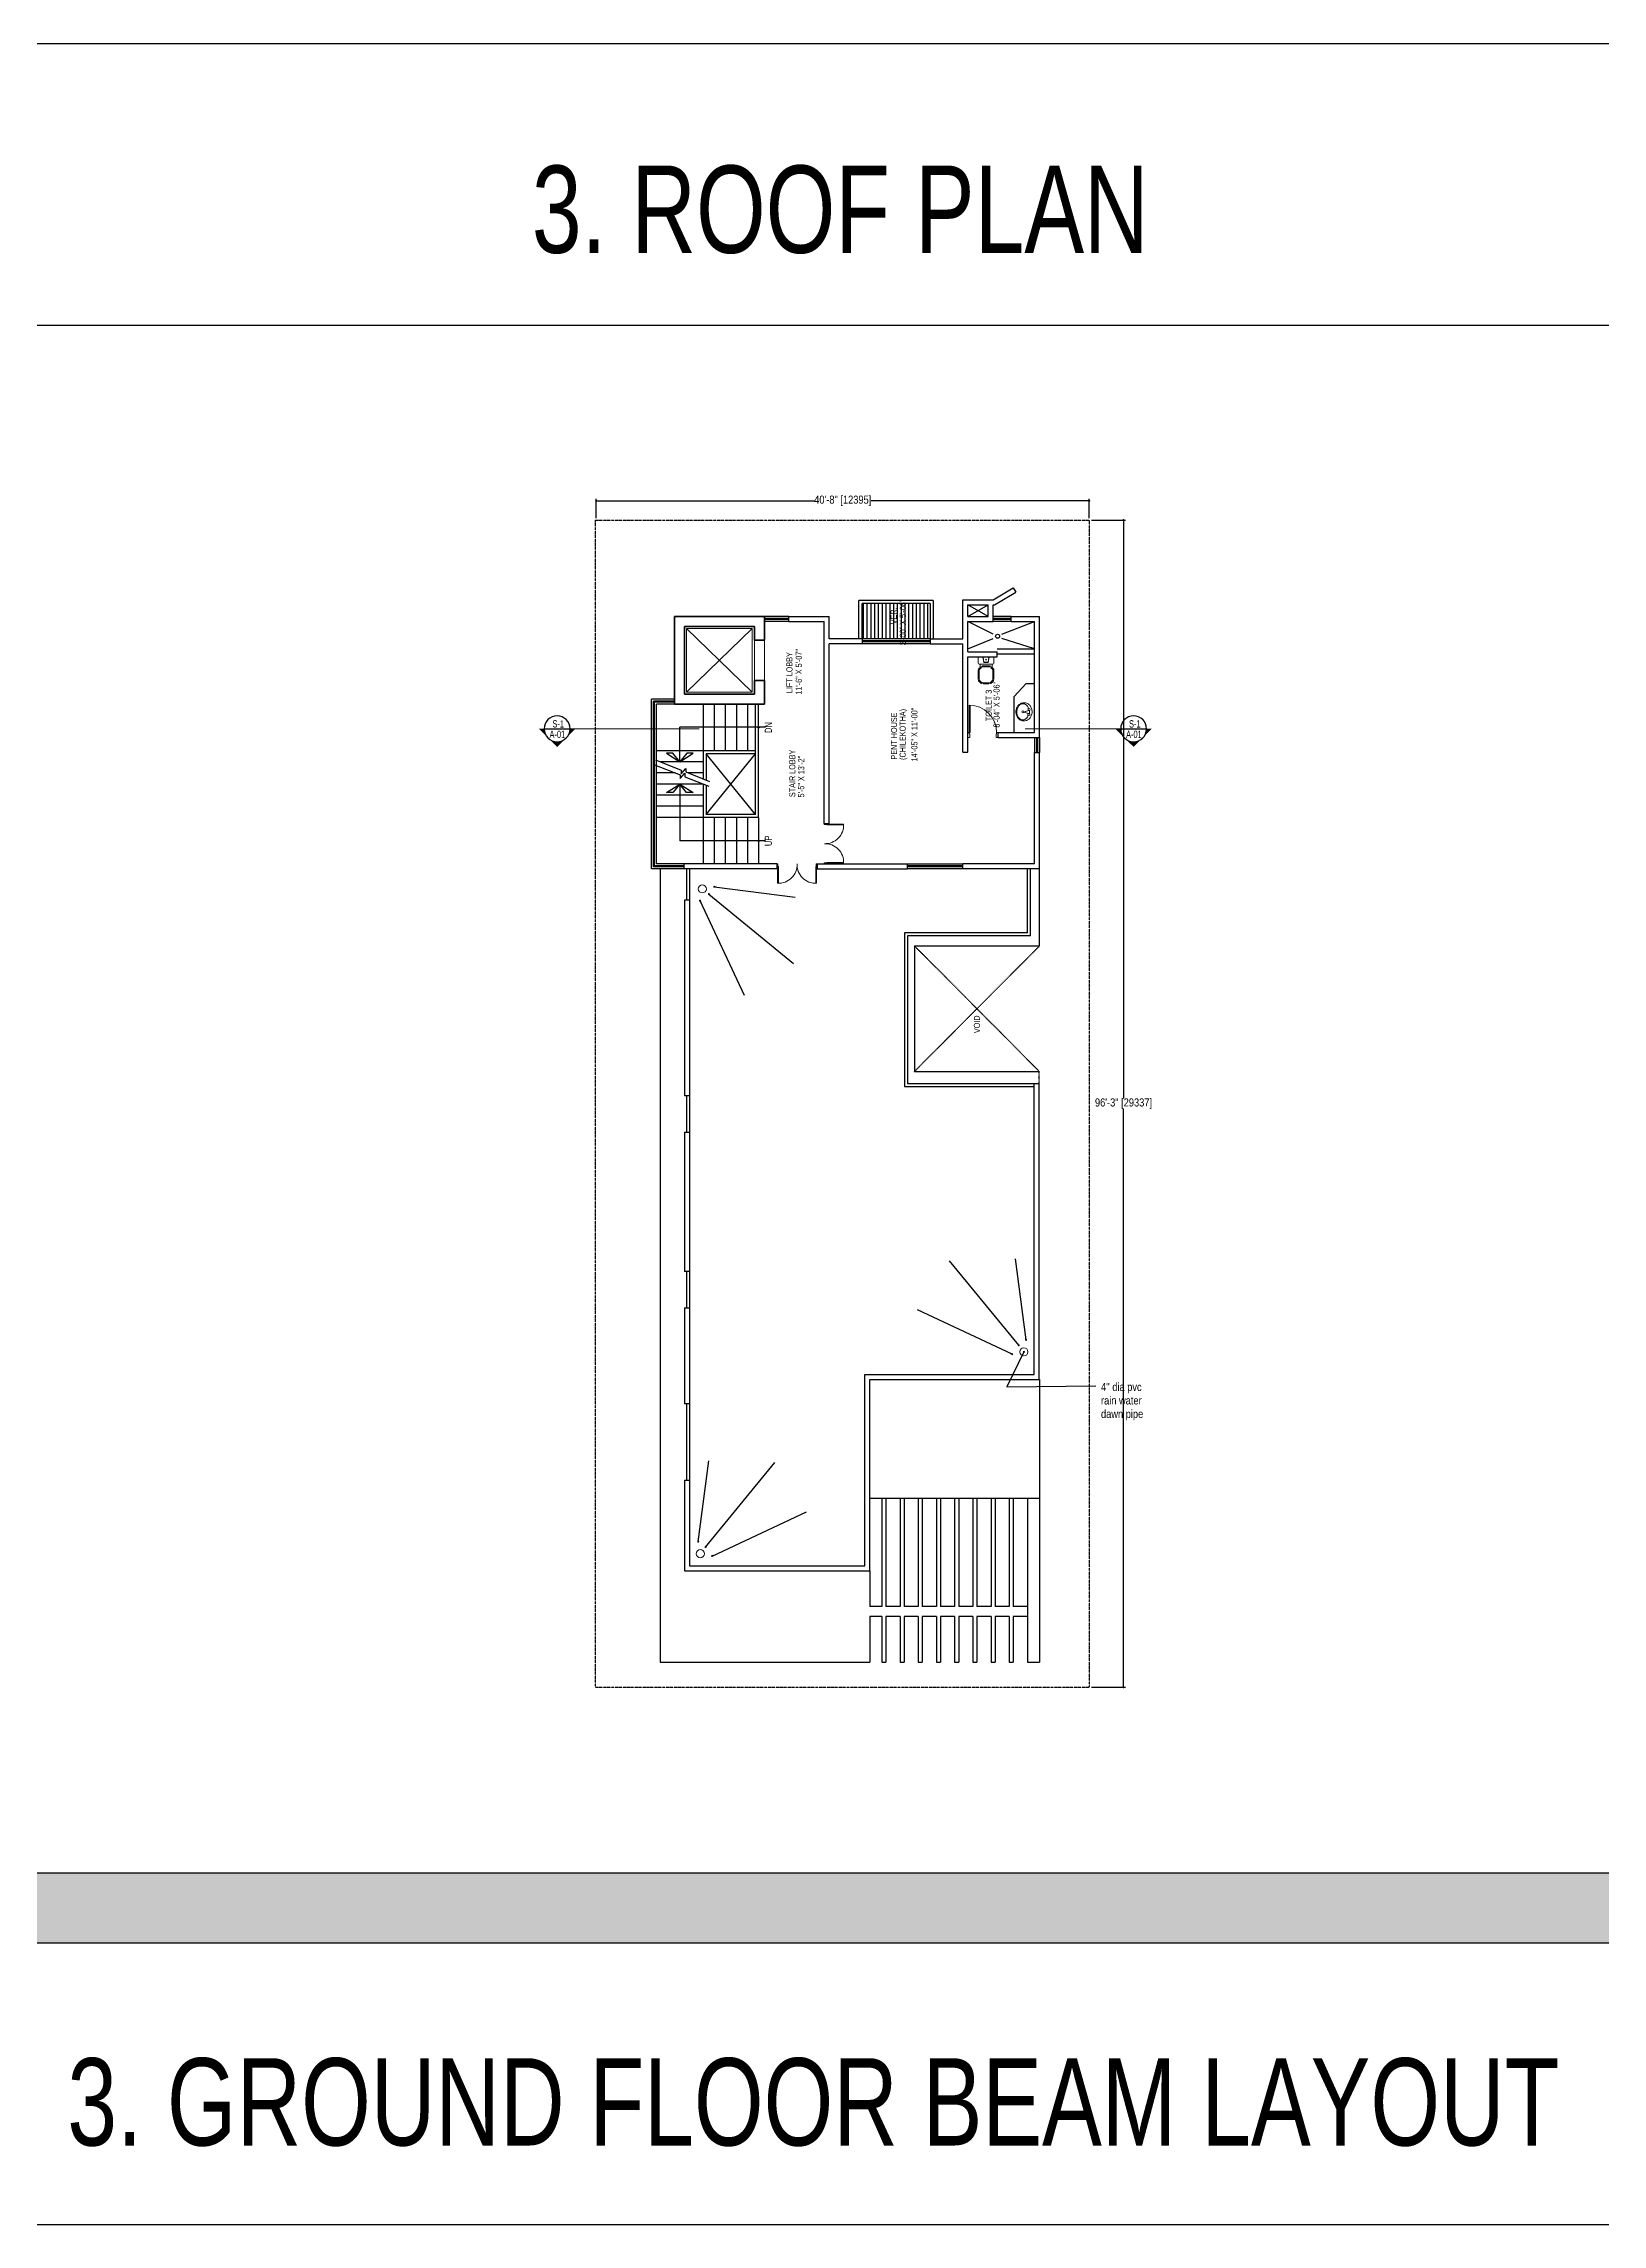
# Model space of a CAD drawing. Header units: inches. Extents: x 283072 to 301462, y 26630 to 62925.
# Drawn here: x 293790 to 295333, y 31904 to 34062 of the extents above; entities that cross this region are included whole.
import ezdxf
from ezdxf.enums import TextEntityAlignment as Align

# ---------------------------------------------------------------- set-up
doc = ezdxf.new("R2010")
doc.units = ezdxf.units.IN
doc.header["$MEASUREMENT"] = 0
doc.header["$PDMODE"] = 2
doc.linetypes.add('ACAD_ISO03W100', pattern=[30, 12, -18])
doc.linetypes.add('DASHDOT', pattern=[25.4, 12.7, -6.35, 0, -6.35])
doc.layers.get('0').update_dxf_attribs({"lineweight": 5})
doc.layers.add('A1-Sect_Symb', color=31, linetype='Continuous')
for name, color, linetype, lineweight in [('BUILDING_OUTER_P3', 1, 'Continuous', 35), ('Column R.C.C', 210, 'Continuous', 53), ('DIM', 4, 'Continuous', 13), ('Dimension.', 7, 'Continuous', 5), ('door', 35, 'Continuous', 13), ('Duct', 8, 'Continuous', 9), ('Fixture', 42, 'Continuous', 13), ('Floor line', 52, 'Continuous', 5), ('fur', 46, 'Continuous', 13), ('furniture', 126, 'Continuous', 13), ('Hatch', 8, 'Continuous', 9), ('Hatch Brick', 8, 'Continuous', 9), ('MISC', 65, 'Continuous', 9), ('Railing', 30, 'Continuous', 25), ('slab', 86, 'Continuous', 9), ('stair', 190, 'Continuous', 13), ('Symbol', 110, 'Continuous', 9), ('Text', 7, 'Continuous', 18), ('Text Note', 2, 'Continuous', 15), ('Text Room name', 4, 'Continuous', 13), ('Text Room Size feet', 34, 'Continuous', 9), ('wall', 7, 'Continuous', 35)]:
    doc.layers.add(name, color=color, linetype=linetype, lineweight=lineweight)
doc.layers.add('WIN', color=7, linetype='Continuous', lineweight=18, true_color=0x144fff)
doc.styles.add('ATT', font='TXT')
doc.styles.add('S_Swis721 LtCn BT', font='swisscl.ttf')
doc.styles.add('SIM-N', font='SIMPLEX.shx', dxfattribs={"width": 0.75})
doc.styles.add('SIM-VN', font='simplex.shx', dxfattribs={"width": 0.5})
doc.styles.get("Standard").update_dxf_attribs({"font": 'ARIALN.TTF'})
doc.styles.add('STYLUS', font='swisscl.ttf', dxfattribs={"width": 0.9})
doc.dimstyles.get("Standard").update_dxf_attribs({"dimtxt": 11, "dimasz": 2, "dimexe": 2, "dimexo": 2, "dimgap": 0.09, "dimtad": 0, "dimtih": 1, "dimtoh": 1, "dimdec": 4, "dimzin": 0, "dimdsep": 46, "dimlunit": 4, "dimtxsty": 'Standard', "dimblk": 'DOT', "dimcen": 0.09, "dimadec": 0, "dimazin": 0, "dimtfac": 1, "dimtdec": 4, "dimtofl": 0, "dimtmove": 0, "dimatfit": 3, "dimldrblk": 'DOT', "dimfxl": 1, "dimtolj": 1, "dimtzin": 0, "dimarcsym": 0})

# ---------------------------------------------------------------- blocks, each defined once
blk = doc.blocks.new('A$C68BB3B16')
at = {"layer": 'door', "ltscale": 0.0025}
for p, q in [((0, 0), (0, 2.5)), ((0, 2.5), (0.7, 2.5)), ((1, 0), (0, 0)), ((0.7, 2.5), (0.7, 19)), ((1.5, 2.5), (0.7, 2.5)), ((0.7, 2.5), (0.7, 1.8)), ((0.7, 1.8), (1, 1.8)), ((1, 1.8), (1, 0)), ((1.5, 19), (1.5, 2.5)), ((38.5, 19), (38.5, 2.5)), ((38.5, 2.5), (39.2, 2.5)), ((39.2, 1.8), (39, 1.8)), ((39, 1.8), (39, 0)), ((39, 0), (40, 0)), ((39.2, 2.5), (39.2, 19)), ((39.2, 2.5), (39.2, 1.8)), ((40, 2.5), (39.2, 2.5)), ((40, 0), (40, 2.5))]:
    blk.add_line(p, q, dxfattribs=at)
for centre, start, end in [((1.8, 0.9), 357.2989, 93.45), ((38.2, 0.9), 86.55, 182.7011)]:
    blk.add_arc(centre, 18.2, start, end, dxfattribs=at)
blk = doc.blocks.new('DOOR-SS-30')
at = {"layer": 'door'}
for p, q in [((1.5, 5), (1.5, 32)), ((2.5, 5), (2.5, 32)), ((0, 0), (0, 5)), ((0, 5), (1.5, 5)), ((2, 0), (0, 0)), ((2.5, 5), (1.5, 5)), ((1.5, 5), (1.5, 3.5)), ((1.5, 3.5), (2, 3.5)), ((2, 3.5), (2, 0)), ((28, 3.5), (28.5, 3.5)), ((28, 0), (28, 3.5)), ((30, 0), (28, 0)), ((28.5, 5), (30, 5)), ((28.5, 3.5), (28.5, 5)), ((30, 5), (30, 0))]:
    blk.add_line(p, q, dxfattribs=at)
at = {"layer": 'door', "ltscale": 50}
blk.add_arc((1.5, 5), 27, 0, 90, dxfattribs=at)
blk = doc.blocks.new('Rak commode')
at = {"layer": 'furniture', "linetype": 'Continuous', "ltscale": 200}
for p, q in [((297652.3, 74249.9), (297652.3, 74254.9)), ((297652.3, 74234.4), (297652.3, 74242.9)), ((297652.3, 74234.4), (297652.3, 74242.9)), ((297653, 74244.4), (297654.1, 74245.4)), ((297653, 74244.4), (297654.1, 74245.4)), ((297653.3, 74255.9), (297666.8, 74255.9)), ((297666.8, 74248.9), (297653.3, 74248.9)), ((297653.3, 74234.4), (297653.3, 74242.9)), ((297653.6, 74243.7), (297655.1, 74244.9)), ((297654.1, 74245.4), (297654.1, 74248.9)), ((297654.1, 74245.4), (297654.1, 74247.1)), ((297655.1, 74244.9), (297655.1, 74246.1)), ((297655.1, 74246.1), (297665, 74246.1)), ((297656.1, 74246.1), (297656.1, 74247.1)), ((297664, 74247.1), (297656.1, 74247.1)), ((297656.1, 74247.1), (297664, 74247.1)), ((297657.8, 74250.5), (297657, 74255.9)), ((297657.8, 74250.5), (297657, 74255.9)), ((297657, 74255.9), (297663, 74255.9)), ((297657.1, 74246.1), (297657.1, 74247.1)), ((297658, 74250.8), (297657.3, 74255.7)), ((297657.3, 74255.7), (297662.7, 74255.7)), ((297657.8, 74250.5), (297662.3, 74250.5)), ((297662.3, 74250.5), (297657.8, 74250.5)), ((297662.1, 74250.8), (297658, 74250.8)), ((297662.7, 74255.7), (297662.1, 74250.8)), ((297662.3, 74250.5), (297663, 74255.9)), ((297663, 74255.9), (297662.3, 74250.5)), ((297663, 74247.1), (297663, 74246.1)), ((297664, 74247.1), (297664, 74246.1)), ((297665, 74246.1), (297665, 74244.9)), ((297665, 74244.9), (297666.4, 74243.7)), ((297666, 74245.4), (297666, 74248.9)), ((297666, 74247.1), (297666, 74245.4)), ((297667.1, 74244.4), (297666, 74245.4)), ((297666, 74245.4), (297667.1, 74244.4)), ((297666.8, 74242.9), (297666.8, 74234.4)), ((297667.8, 74254.9), (297667.8, 74249.9)), ((297667.8, 74242.9), (297667.8, 74234.4)), ((297667.8, 74242.9), (297667.8, 74234.4)), ((297662.8, 74230.4), (297657.3, 74230.4)), ((297662.8, 74229.4), (297657.3, 74229.4)), ((297662.8, 74229.4), (297657.3, 74229.4))]:
    blk.add_line(p, q, dxfattribs=at)
blk.add_circle((297660, 74253.3), 0.411, dxfattribs=at)
for centre, radius, start, end in [((297653.3, 74254.9), 1, 90, 180), ((297653.3, 74249.9), 1, 180, 270), ((297654.3, 74242.9), 2, 130.6233, 180), ((297654.3, 74242.9), 2, 130.6233, 180), ((297654.3, 74242.9), 1, 130.6233, 180), ((297665.8, 74242.9), 1, 0, 49.3767), ((297666.8, 74254.9), 1, 0, 90), ((297666.8, 74249.9), 1, 270, 0), ((297665.8, 74242.9), 2, 0, 49.3767), ((297665.8, 74242.9), 2, 0, 49.3767), ((297657.3, 74234.4), 5, 180, 270), ((297657.3, 74234.4), 5, 180, 270), ((297657.3, 74234.4), 4, 180, 270), ((297662.8, 74234.4), 5, 270, 0), ((297662.8, 74234.4), 4, 270, 0), ((297662.8, 74234.4), 5, 270, 0)]:
    blk.add_arc(centre, radius, start, end, dxfattribs=at)
blk = doc.blocks.new('15PLAV04')
at = {"color": 0, "linetype": 'ByBlock'}
for p, q in [((2.5, -1.5), (2.5, 1.5)), ((7, 0.5), (3, 1.5)), ((4, 1.25), (4, 3.635323)), ((7, -0.5), (7, 0.5)), ((3, -1.5), (7, -0.5)), ((4, -3.628449), (4, -1.25))]:
    blk.add_line(p, q, dxfattribs=at)
blk.add_lwpolyline([(8, 9, 0.109452), (4.986152, 8.332258, 0.102376), (2.343146, 6.363961, 0.093737), (0.622313, 3.491319, 0.088426), (0, 0, 0.088426), (0.622313, -3.491319, 0.093737), (2.343146, -6.363961, 0.102376), (4.986152, -8.332258, 0.109452), (8, -9, 0.109452), (11.013848, -8.332258, 0.102376), (13.656854, -6.363961, 0.093737), (15.377687, -3.491319, 0.088426), (16, 0, 0.088426), (15.377687, 3.491319, 0.093737), (13.656854, 6.363961, 0.102376), (11.013848, 8.332258, 0.109452)], format="xyb", close=True, dxfattribs=at)
for centre in [(3, 2.5), (9, 0), (3, -2.5)]:
    blk.add_circle(centre, 1, dxfattribs=at)
for centre, radius, start, end in [((7, 3.635323), 3, 146.09549, 180), ((11.358035, 0.706347), 8.250845, 143.130102, 146.09549), ((9.915843, 1.787992), 6.448105, 118.911201, 143.130102), ((9, 3.446272), 4.553728, 90, 118.911201), ((9, 3.446272), 4.553728, 61.088799, 90), ((8.084157, 1.787992), 6.448105, 36.869898, 61.088799), ((6.641965, 0.706347), 8.250845, 17.257939, 36.869898), ((4.368267, 0), 10.631733, 0, 17.257939), ((4.368267, 0), 10.631733, 342.742061, 0), ((7, -3.628449), 3, 180, 212.259808), ((9.915843, -1.787992), 6.448105, 212.259808, 241.088799), ((9, -3.446272), 4.553728, 241.088799, 270), ((9, -3.446272), 4.553728, 270, 298.911201), ((8.084157, -1.787992), 6.448105, 298.911201, 323.130102), ((6.641965, -0.706347), 8.250845, 323.130102, 342.742061)]:
    blk.add_arc(centre, radius, start, end, dxfattribs=at)
at = {"color": 0, "linetype": 'ByBlock', "style": 'ATT'}
for tag, p, flags in [('ROOM_NUMBER', (0, -26.5), 1), ('ITEM', (0, -17.5), 3)]:
    blk.add_attdef(tag, p, '', height=6, dxfattribs=dict(at, flags=flags))
blk = doc.blocks.new('A$C35C94D06')
at = {"layer": 'Column R.C.C', "color": 1, "linetype": 'Continuous', "ltscale": 200}
for p, q in [((23.4, 85), (0, 85)), ((0, 85), (0, -4)), ((23.4, 75), (10, 75)), ((10, 75), (10, 6)), ((23.4, 75), (23.4, 85)), ((86.8, 85), (63.4, 85)), ((63.4, 75), (63.4, 85)), ((76.8, 75), (63.4, 75)), ((76.8, 75), (76.8, 6)), ((86.8, 85), (86.8, -4)), ((10, 6), (76.8, 6)), ((0, -4), (86.8, -4))]:
    blk.add_line(p, q, dxfattribs=at)
at = {"layer": 'Hatch Brick'}
for p, q in [((12, 73), (12, 8)), ((12, 73), (74.8, 73)), ((12, 73), (74.8, 8)), ((12, 8), (74.8, 73)), ((23.4, 85), (63.4, 85)), ((23.4, 75), (63.4, 75)), ((74.8, 73), (74.8, 8)), ((12, 8), (74.8, 8))]:
    blk.add_line(p, q, dxfattribs=at)
blk = doc.blocks.new('_Dot')
at = {"color": 0, "linetype": 'Continuous', "lineweight": -2}
blk.add_line((-0.5, 0), (-1, 0), dxfattribs=at)
at = {"color": 0, "linetype": 'Continuous', "const_width": 0.5}
blk.add_lwpolyline([(-0.25, 0, 1), (0.25, 0, 1)], format="xyb", close=True, dxfattribs=at)
blk = doc.blocks.new('*D214')
at = {"layer": 'Defpoints', "color": 0, "linetype": 'Continuous', "lineweight": 30, "ltscale": 200, "transparency": 16777216}
for p in [(294337.1, 33609.1), (294337.1, 33590.1), (294825.1, 33590.1)]:
    blk.add_point(p, dxfattribs=at)
at = {"layer": 'DIM', "color": 0, "lineweight": -2, "ltscale": 200, "transparency": 16777216}
for p, q in [((294337.1, 33592.1), (294337.1, 33611.1)), ((294339.1, 33609.1), (294553.1, 33609.1)), ((294823.1, 33609.1), (294609.1, 33609.1)), ((294825.1, 33592.1), (294825.1, 33611.1))]:
    blk.add_line(p, q, dxfattribs=at)
at = {"layer": 'DIM', "color": 0, "linetype": 'Continuous', "lineweight": -2, "ltscale": 200, "transparency": 16777216, "xscale": 2, "yscale": 2, "zscale": 2, "rotation": 180}
blk.add_blockref('_Dot', (294337.1, 33609.1), dxfattribs=at)
at = {"layer": 'DIM', "color": 0, "linetype": 'Continuous', "lineweight": -2, "ltscale": 200, "transparency": 16777216, "xscale": 2, "yscale": 2, "zscale": 2}
blk.add_blockref('_Dot', (294825.1, 33609.1), dxfattribs=at)
at = {"layer": 'DIM', "color": 0, "linetype": 'Continuous', "lineweight": 30, "ltscale": 200, "transparency": 16777216, "insert": (294581.1, 33609.1), "char_height": 8, "attachment_point": 5}
blk.add_mtext('\\A1;40\'-8" [12395]', dxfattribs=at)
blk = doc.blocks.new('*D215')
at = {"layer": 'Defpoints', "color": 0, "linetype": 'Continuous', "lineweight": 30, "ltscale": 200, "transparency": 16777216}
for p in [(294825.1, 33590.1), (294858.9, 33590.1), (294825.1, 32435.1)]:
    blk.add_point(p, dxfattribs=at)
at = {"layer": 'DIM', "color": 0, "lineweight": -2, "ltscale": 200, "transparency": 16777216}
for p, q in [((294827.1, 33590.1), (294860.9, 33590.1)), ((294858.9, 33588.1), (294858.9, 33017.8)), ((294858.9, 32437.1), (294858.9, 33007.4)), ((294827.1, 32435.1), (294860.9, 32435.1))]:
    blk.add_line(p, q, dxfattribs=at)
at = {"layer": 'DIM', "color": 0, "linetype": 'Continuous', "lineweight": -2, "ltscale": 200, "transparency": 16777216, "xscale": 2, "yscale": 2, "zscale": 2}
for p, rotation in [((294858.9, 33590.1), 90), ((294858.9, 32435.1), 270)]:
    blk.add_blockref('_Dot', p, dxfattribs=dict(at, rotation=rotation))
at = {"layer": 'DIM', "color": 0, "linetype": 'Continuous', "lineweight": 30, "ltscale": 200, "transparency": 16777216, "insert": (294858.9, 33012.6), "char_height": 8, "attachment_point": 5}
blk.add_mtext('\\A1;96\'-3" [29337]', dxfattribs=at)
blk = doc.blocks.new('W-IA-DETSYM')
at = {"linetype": 'Continuous'}
blk.add_line((3.56, 0), (-3.56, 0), dxfattribs=at)
blk.add_circle((0, 0), 3.56, dxfattribs=at)
for style, width, p in [('SIM-N', 0.75, (0, 0.36)), ('SIM-VN', 0.5, (0, -2.51))]:
    blk.add_attdef('X', text='', height=2, dxfattribs=dict(style=style, width=width)).set_placement(p, align=Align.CENTER)
blk = doc.blocks.new('*U20', base_point=(-403.5, 192.2))
at = {"color": 0}
for points in [[(-404.9, 190.1), (-403.5, 192.2), (-413.7, 182)], [(-406.1, 187.6), (-404.9, 190.1), (-413.7, 182)], [(-406.8, 184.9), (-406.1, 187.6), (-413.7, 182)], [(-413.7, 182), (-407.1, 182.1), (-406.8, 184.9)], [(-413.7, 182), (-407.1, 182), (-407.1, 182.1)]]:
    blk.add_solid(points, dxfattribs=at)
blk = doc.blocks.new('*U21', base_point=(-381, 194.6))
at = {"color": 0}
for points in [[(-391.1, 204.6), (-401.2, 194.6), (-398.8, 196.1)], [(-391.1, 204.6), (-398.8, 196.1), (-396.3, 197.2)], [(-391.1, 204.6), (-396.3, 197.2), (-393.6, 197.9)], [(-391.1, 204.6), (-393.6, 197.9), (-390.8, 198.1)], [(-382.8, 195.8), (-381, 194.6), (-391.1, 204.6)], [(-385.4, 197.1), (-382.8, 195.8), (-391.1, 204.6)], [(-388, 197.8), (-385.4, 197.1), (-391.1, 204.6)], [(-390.8, 198.1), (-388, 197.8), (-391.1, 204.6)]]:
    blk.add_solid(points, dxfattribs=at)
blk = doc.blocks.new('W-IA-DETFLAG')
blk.add_lwpolyline([(-3.56, -0.03, 0, 0, 0), (-5.03, -0.03, 0, 0, 0), (0, 5, 0, 0, 0), (5, 0, 0, 0, 0), (3.56, 0, 0.222, 0.222, 0), (10.44, 0, 0, 0, 0)], format="xyseb")
at = {"yscale": 0.2222222222222222, "zscale": 0.2222222222222222}
for name, p, xscale in [('*U20', (-2.76, 2.24), 0.2222222222222222), ('*U21', (2.24, 2.76), 0.2222222222222222), ('*U20', (2.76, 2.24), -0.2222222222222222)]:
    blk.add_blockref(name, p, dxfattribs=dict(at, xscale=xscale))

msp = doc.modelspace()

# ---------------------------------------------------------------- hatches: boundary and pattern name
at = {"layer": 'Dimension.', "linetype": 'ByBlock', "lineweight": 30, "ltscale": 200}
h = msp.add_hatch(dxfattribs=at)
h.set_pattern_fill('AR-CONC', color=6, scale=20)
h.set_pattern_definition([(50, (0, 0), (143.452037, -12.550427), [15, -165]), (355, (0, 0), (-27.75027, 150.43843), [12, -132]), (100.451444, (11.95, -1.05), (115.70177, 137.888), [12.74804, -140.22842]), (46.1842, (0, 40), (213.44827, -33.10386), [22.5, -247.5]), (96.635635, (17.79, 37.24), (186.93239, 194.82372), [19.12207, -210.34275]), (351.18416, (0, 40), (186.93239, 194.82372), [18, -198]), (21, (20, 30), (119.38141, -80.52378), [15, -165]), (326, (20, 30), (48.66307, 145.03001), [12, -132]), (71.451445, (29.95, 23.29), (168.044475, 64.50623), [12.74804, -140.22842]), (37.5, (0, 0), (2.431971, 66.578771), [0, -130.4, 0, -134, 0, -132.5]), (7.5, (0, 0), (52.613907, 78.882342), [0, -76.4, 0, -127.4, 0, -50.5]), (327.5, (-44.6, 0), (106.764487, -4.510974), [0, -50, 0, -156, 0, -207]), (317.5, (-64.6, 0), (116.637234, 20.020996), [0, -65, 0, -103.6, 0, -147])])
h.paths.add_polyline_path([(292084.92011, 32251.5), (290407.92011, 32251.5), (290407.92011, 32182.07655), (292084.92011, 32182.07655)])
h.paths.add_polyline_path([(293761.92011, 32251.5), (292084.92011, 32251.5), (292084.92011, 32182.07655), (293761.92011, 32182.07655)])
h.paths.add_polyline_path([(295438.92011, 32251.5), (293761.92011, 32251.5), (293761.92011, 32182.07655), (295438.92011, 32182.07655)])
h.paths.add_polyline_path([(297115.92011, 32251.5), (295438.92011, 32251.5), (295438.92011, 32182.07655), (297115.92011, 32182.07655)])
at = {"layer": 'Hatch', "linetype": 'Continuous', "lineweight": 30, "ltscale": 200}
h = msp.add_hatch(dxfattribs=at)
h.set_pattern_fill('ANSI31', color=256, scale=30, angle=45, style=0)
h.set_pattern_definition([(90, (294601.6222, 33465.556), (-3.75, 7e-16), [])])
h.paths.add_polyline_path([(294667.50937, 33489.65949), (294667.50937, 33507.65949), (294601.62223, 33507.65949), (294601.62223, 33489.65949)])
h.paths.add_polyline_path([(294601.62223, 33489.65949), (294601.62223, 33472.65949), (294667.50937, 33472.65949), (294667.50937, 33489.65949)])
h.paths.add_polyline_path([(294645.21093, 33465.55612), (294645.21093, 33512.05203), (294636.02061, 33512.05203), (294636.02061, 33465.55612)], flags=9)
h.paths.add_polyline_path([(294636.05531, 33485.81554), (294636.05531, 33504.8551), (294627.05531, 33504.8551), (294627.05531, 33485.81554)], flags=9)

# ---------------------------------------------------------------- linework, layer by layer
at = {"layer": 'A1-Sect_Symb', "color": 7, "linetype": 'DASHDOT', "lineweight": 30, "ltscale": 0.003, "const_width": 0.75}
for points in [[(294439.25821, 33383.52563), (294321.36894, 33383.52563)], [(294761.40071, 33383.52563), (294840.6128, 33383.52563)]]:
    msp.add_lwpolyline(points, dxfattribs=at)
at = {"layer": 'BUILDING_OUTER_P3', "linetype": 'DASHDOT', "lineweight": 30, "ltscale": 0.02}
for p, q in [((294336.59271, 33590.07655), (294825.09271, 33590.07655)), ((294336.59271, 32435.07655), (294336.59271, 33590.07655)), ((294825.09271, 33590.07655), (294825.09271, 32435.07655)), ((294336.59271, 32435.07655), (294825.09271, 32435.07655))]:
    msp.add_line(p, q, dxfattribs=at)
at = {"layer": 'Dimension.', "color": 6, "linetype": 'ByBlock', "lineweight": 30, "ltscale": 200}
for p, q in [((290407.92011, 34061.57655), (297115.92011, 34061.57655)), ((290407.92011, 33783.07655), (297115.92011, 33783.07655)), ((290407.92011, 32251.5), (297115.92011, 32251.5)), ((290407.92011, 32182.07655), (297115.92011, 32182.07655)), ((290407.92011, 31903.57655), (297115.92011, 31903.57655))]:
    msp.add_line(p, q, dxfattribs=at)
at = {"layer": 'Duct', "linetype": 'Continuous', "lineweight": 30, "ltscale": 200}
for p, q in [((294704.84271, 33494.65949), (294724.84271, 33506.07655)), ((294724.84271, 33494.65949), (294704.84271, 33506.07655))]:
    msp.add_line(p, q, dxfattribs=at)
at = {"layer": 'Fixture', "linetype": 'Continuous', "lineweight": 30, "ltscale": 200}
for p, q in [((294730.02282, 33477.28283), (294704.84271, 33489.65949)), ((294704.84271, 33462.65949), (294730.02282, 33473.03615)), ((294738.6626, 33477.28283), (294770.90521, 33489.65949)), ((294770.90521, 33462.65949), (294738.6626, 33473.03615)), ((294762.5614, 33428.36837), (294750.84271, 33415.63705)), ((294762.5614, 33428.36837), (294770.84271, 33428.36837)), ((294750.84271, 33379.93949), (294750.84271, 33415.63705))]:
    msp.add_line(p, q, dxfattribs=at)
msp.add_circle((294734.34271, 33475.15949), 1.99502, dxfattribs=at)
at = {"layer": 'Floor line', "linetype": 'Continuous', "lineweight": 30, "ltscale": 200}
for p, q in [((294400.52798, 33244.85054), (294400.52797, 32460.07655)), ((294775.84271, 33168.67261), (294775.84271, 33244.86557)), ((294652.15745, 33168.67261), (294652.15745, 33044.54761)), ((294652.15745, 33168.67261), (294775.84271, 33168.67261)), ((294652.15745, 33044.54761), (294775.59271, 33044.54761)), ((294775.84271, 32739.54764), (294775.84271, 32460.07655)), ((294607.84271, 32622.15656), (294775.84271, 32622.15656)), ((294619.84261, 32622.15656), (294619.84261, 32515.04615)), ((294623.84261, 32622.15656), (294623.84261, 32515.04615)), ((294637.84262, 32622.15656), (294637.84262, 32515.04615)), ((294641.84262, 32622.15656), (294641.84262, 32515.04615)), ((294655.84263, 32622.15656), (294655.84263, 32515.04615)), ((294659.84263, 32622.15656), (294659.84263, 32515.04615)), ((294673.84265, 32622.15656), (294673.84265, 32515.04615)), ((294677.84265, 32622.15656), (294677.84265, 32515.04615)), ((294691.84266, 32622.15656), (294691.84266, 32515.04615)), ((294695.84266, 32622.15656), (294695.84266, 32515.04615)), ((294709.84267, 32622.15656), (294709.84267, 32515.04615)), ((294713.84267, 32622.15656), (294713.84267, 32515.04615)), ((294727.84268, 32622.15656), (294727.84268, 32515.04615)), ((294731.84268, 32622.15656), (294731.84268, 32515.04615)), ((294745.8427, 32622.15656), (294745.8427, 32515.04615)), ((294749.8427, 32622.15656), (294749.8427, 32515.04615)), ((294763.84271, 32622.15656), (294763.84271, 32460.07655)), ((294607.8427, 32550.15655), (294607.8427, 32515.04615)), ((294619.84261, 32515.04615), (294607.8427, 32515.04615)), ((294607.8427, 32505.12218), (294607.8427, 32460.07655)), ((294619.84261, 32505.11902), (294607.8427, 32505.12218)), ((294619.84261, 32505.11902), (294619.84261, 32460.07655)), ((294637.84262, 32515.04615), (294623.84261, 32515.04615)), ((294637.84262, 32505.11427), (294623.84261, 32505.11796)), ((294623.84261, 32505.11796), (294623.84261, 32460.07655)), ((294637.84262, 32505.11427), (294637.84262, 32460.07655)), ((294655.84263, 32515.04615), (294641.84262, 32515.04615)), ((294655.84263, 32505.10952), (294641.84262, 32505.11321)), ((294641.84262, 32505.11321), (294641.84262, 32460.07655)), ((294655.84263, 32505.10952), (294655.84263, 32460.07655)), ((294673.84265, 32515.04615), (294659.84263, 32515.04615)), ((294673.84265, 32505.10477), (294659.84263, 32505.10847)), ((294659.84263, 32505.10847), (294659.84263, 32460.07655)), ((294673.84265, 32505.10477), (294673.84265, 32460.07655)), ((294691.84266, 32515.04615), (294677.84265, 32515.04615)), ((294691.84266, 32505.10003), (294677.84265, 32505.10372)), ((294677.84265, 32505.10372), (294677.84265, 32460.07655)), ((294691.84266, 32505.10003), (294691.84266, 32460.07655)), ((294709.84267, 32515.04615), (294695.84266, 32515.04615)), ((294709.84267, 32505.09528), (294695.84266, 32505.09897)), ((294695.84266, 32505.09897), (294695.84266, 32460.07655)), ((294709.84267, 32505.09528), (294709.84267, 32460.07655)), ((294727.84268, 32515.04615), (294713.84267, 32515.04615)), ((294727.84268, 32505.09053), (294713.84267, 32505.09422)), ((294713.84267, 32505.09422), (294713.84267, 32460.07655)), ((294727.84268, 32505.09053), (294727.84268, 32460.07655)), ((294745.8427, 32515.04615), (294731.84268, 32515.04615)), ((294745.8427, 32505.08578), (294731.84268, 32505.08948)), ((294731.84268, 32505.08948), (294731.84268, 32460.07655)), ((294745.8427, 32505.08578), (294745.8427, 32460.07655)), ((294763.84271, 32515.04615), (294749.8427, 32515.04615)), ((294763.84271, 32505.08227), (294749.8427, 32505.08491)), ((294749.8427, 32505.08491), (294749.8427, 32460.07655)), ((294400.52797, 32460.07655), (294607.84271, 32460.07655)), ((294619.84261, 32460.07655), (294623.84261, 32460.07655)), ((294637.84262, 32460.07655), (294641.84262, 32460.07655)), ((294655.84263, 32460.07655), (294659.84263, 32460.07655)), ((294673.84265, 32460.07655), (294677.84265, 32460.07655)), ((294691.84266, 32460.07655), (294695.84266, 32460.07655)), ((294709.84267, 32460.07655), (294713.84267, 32460.07655)), ((294727.84268, 32460.07655), (294731.84268, 32460.07655)), ((294745.8427, 32460.07655), (294749.8427, 32460.07655)), ((294763.84271, 32460.07655), (294775.84271, 32460.07655))]:
    msp.add_line(p, q, dxfattribs=at)
at = {"layer": 'fur', "linetype": 'Continuous', "lineweight": 30, "ltscale": 200}
msp.add_line((294770.90521, 33475.65949), (294770.90521, 33489.65949), dxfattribs=at)
at = {"layer": 'furniture', "linetype": 'Continuous', "lineweight": 30, "ltscale": 200}
for p, q in [((294733.84271, 33462.65949), (294770.90521, 33462.65949)), ((294733.84271, 33457.65949), (294770.90521, 33457.65949))]:
    msp.add_line(p, q, dxfattribs=at)
at = {"layer": 'Hatch', "color": 7, "lineweight": 20}
for centre in [(294442.15725, 33225.09338), (294760.354, 32767.00674), (294440.22008, 32567.27367)]:
    msp.add_circle(centre, 4, dxfattribs=at)
at = {"layer": 'MISC', "linetype": 'ACAD_ISO03W100', "lineweight": 30, "ltscale": 0.003}
for p, q in [((294652.15745, 33044.54761), (294775.84271, 33168.67261)), ((294775.53021, 33044.54761), (294652.15745, 33168.67261)), ((294775.59271, 33032.23511), (294775.59271, 33044.54761))]:
    msp.add_line(p, q, dxfattribs=at)
at = {"layer": 'Railing', "lineweight": 30}
for p, q in [((294597.17604, 33472.65949), (294597.17604, 33510.65949)), ((294670.50937, 33510.65949), (294597.17604, 33510.65949)), ((294600.17604, 33472.65949), (294600.17604, 33507.65949)), ((294667.50937, 33507.65949), (294600.17604, 33507.65949)), ((294667.50937, 33507.65949), (294667.50937, 33472.65949)), ((294670.50937, 33510.65949), (294670.50937, 33472.65949))]:
    msp.add_line(p, q, dxfattribs=at)
at = {"layer": 'Railing', "lineweight": 30, "ltscale": 10}
for p, q in [((294494.84274, 33298.85054), (294494.84273, 33407.85054)), ((294497.84274, 33295.85054), (294497.84273, 33407.85054)), ((294442.84273, 33361.85054), (294442.84274, 33333.97068)), ((294494.84273, 33361.85054), (294442.84273, 33361.85054)), ((294445.84274, 33358.85054), (294445.84274, 33332.77068)), ((294494.84273, 33358.85054), (294445.84274, 33358.85054)), ((294442.84274, 33328.85054), (294442.84274, 33295.85054)), ((294445.84274, 33327.65054), (294445.84274, 33298.85054)), ((294494.84274, 33298.85054), (294445.84274, 33298.85054)), ((294497.84274, 33295.85054), (294442.84274, 33295.85054))]:
    msp.add_line(p, q, dxfattribs=at)
at = {"layer": 'Railing', "linetype": 'Continuous', "lineweight": 30, "ltscale": 200}
for p, q in [((294445.84274, 33298.85054), (294494.84273, 33358.85054)), ((294494.84274, 33298.85054), (294445.84274, 33358.85054))]:
    msp.add_line(p, q, dxfattribs=at)
at = {"layer": 'stair', "lineweight": 30, "ltscale": 10}
for p, q in [((294442.84273, 33407.85054), (294442.84273, 33361.85054)), ((294453.84273, 33407.85054), (294453.84273, 33361.85054)), ((294464.84273, 33407.85054), (294464.84273, 33361.85054)), ((294475.84273, 33407.85054), (294475.84273, 33361.85054)), ((294486.84273, 33407.85054), (294486.84273, 33361.85054)), ((294442.84273, 33361.85054), (294396.84271, 33361.85054)), ((294442.84274, 33350.85054), (294400.64308, 33350.85054)), ((294415.34274, 33339.85054), (294396.84271, 33339.85054)), ((294442.84274, 33328.85054), (294396.84271, 33328.85054)), ((294421.89699, 33339.85054), (294421.26372, 33339.85054)), ((294442.84274, 33339.85054), (294428.14308, 33339.85054)), ((294442.84274, 33317.85054), (294396.84271, 33317.85054)), ((294442.84274, 33306.85054), (294396.84271, 33306.85054)), ((294442.84274, 33295.85054), (294396.84271, 33295.85054)), ((294442.84274, 33295.85054), (294442.84274, 33249.85054)), ((294453.84274, 33295.85054), (294453.84274, 33249.85054)), ((294464.84274, 33295.85054), (294464.84274, 33249.85054)), ((294475.84274, 33295.85054), (294475.84274, 33249.85054)), ((294486.84274, 33295.85054), (294486.84274, 33249.85054)), ((294497.84274, 33295.85054), (294497.84274, 33249.85054))]:
    msp.add_line(p, q, dxfattribs=at)
at = {"layer": 'Symbol', "lineweight": 30}
for p, q in [((294504.78634, 33385.03115), (294419.83001, 33385.03115)), ((294419.83001, 33350.8665), (294419.83001, 33385.03115)), ((294419.83001, 33328.85058), (294419.83001, 33272.66993)), ((294504.78634, 33272.66993), (294419.83001, 33272.66993))]:
    msp.add_line(p, q, dxfattribs=at)
for points in [[(294394.84271, 33348.05055), (294420.36205, 33337.84281), (294420.2535, 33334.39121), (294424.85711, 33339.53982), (294424.74856, 33336.08821), (294448.43261, 33326.61459)], [(294395.82985, 33352.77583), (294421.34919, 33342.56809), (294421.24064, 33339.11649), (294425.84425, 33344.2651), (294425.7357, 33340.81349), (294449.41975, 33331.33987)]]:
    msp.add_lwpolyline(points, dxfattribs=at)
for points in [[(294406.55637, 33359.28812), (294419.84285, 33350.85062), (294433.12933, 33359.28812), (294426.66981, 33359.28812), (294419.84285, 33350.85062), (294413.01589, 33359.28812)], [(294406.54353, 33320.41308), (294419.83001, 33328.85058), (294433.11648, 33320.41308), (294426.65696, 33320.41308), (294419.83001, 33328.85058), (294413.00305, 33320.41308)]]:
    msp.add_lwpolyline(points, close=True, dxfattribs=at)
at = {"layer": 'Symbol', "lineweight": 30, "ltscale": 0.0025}
for centre in [(294497.84274, 33385.03115), (294497.84274, 33272.66993)]:
    msp.add_circle(centre, 0.75, dxfattribs=at)
at = {"layer": 'wall', "linetype": 'Continuous', "lineweight": 30, "ltscale": 200}
for p, q in [((294729.84271, 33511.07655), (294749.84271, 33523.07655)), ((294731.22763, 33506.07655), (294752.41519, 33518.78909)), ((294749.84271, 33523.07655), (294752.41519, 33518.78909)), ((294567.59271, 33472.65949), (294567.59271, 33494.65949)), ((294699.84271, 33472.65949), (294699.84271, 33511.07655)), ((294699.84271, 33511.07655), (294729.84271, 33511.07655)), ((294704.84271, 33494.65949), (294704.84271, 33506.07655)), ((294704.84271, 33506.07655), (294724.84271, 33506.07655)), ((294704.84271, 33494.65949), (294724.84271, 33494.65949)), ((294724.84271, 33494.65949), (294724.84271, 33506.07655)), ((294729.84271, 33489.65949), (294729.84271, 33506.07655)), ((294729.84271, 33506.07655), (294731.22763, 33506.07655)), ((294562.59271, 33289.85343), (294562.59271, 33489.65949)), ((294600.17604, 33472.65949), (294567.59271, 33472.65949)), ((294600.17604, 33472.65949), (294600.17604, 33467.65949)), ((294667.50937, 33472.65949), (294699.84271, 33472.65949)), ((294667.50937, 33472.65949), (294667.50937, 33467.65949)), ((294704.84271, 33459.65949), (294704.84271, 33489.65949)), ((294704.84271, 33489.65949), (294729.84271, 33489.65949)), ((294567.59271, 33289.85343), (294567.59271, 33467.65949)), ((294600.17604, 33467.65949), (294567.59271, 33467.65949)), ((294667.50937, 33467.65949), (294699.84271, 33467.65949)), ((294699.84271, 33360.51851), (294699.84271, 33467.65949)), ((294704.84271, 33459.65949), (294733.84271, 33459.65949)), ((294704.84271, 33360.51851), (294704.84271, 33454.65949)), ((294704.84271, 33454.65949), (294733.84271, 33454.65949)), ((294733.84271, 33454.65949), (294733.84271, 33459.65949)), ((294734.84271, 33374.93949), (294734.84271, 33379.93949)), ((294734.84271, 33379.93949), (294770.90521, 33379.93949)), ((294734.84271, 33374.93949), (294775.90521, 33374.93949)), ((294699.84271, 33360.51851), (294704.84271, 33360.51851)), ((294562.59271, 33289.85343), (294567.59271, 33289.85343)), ((294645.15745, 33244.86557), (294645.15745, 33249.85054)), ((294770.90521, 33249.86557), (294699.84271, 33249.86557)), ((294699.84271, 33244.86557), (294699.84271, 33249.86557)), ((294424.52797, 33213.85054), (294424.52797, 33020.23511)), ((294429.52797, 33213.85054), (294424.52797, 33213.85054)), ((294429.52797, 33213.85054), (294429.52797, 33020.23511)), ((294770.59271, 32744.54764), (294770.59271, 33032.54761)), ((294775.59271, 32739.54764), (294775.59271, 33032.54761)), ((294602.8427, 32555.15655), (294602.84271, 32744.5476)), ((294602.84271, 32744.5476), (294770.59271, 32744.54764)), ((294607.8427, 32550.15655), (294607.84271, 32739.54761)), ((294607.84271, 32739.54761), (294775.59271, 32739.54764)), ((294424.52797, 32550.15655), (294607.8427, 32550.15655)), ((294429.52797, 32555.15655), (294602.8427, 32555.15655))]:
    msp.add_line(p, q, dxfattribs=at)
at = {"layer": 'wall', "lineweight": 30}
for p, q in [((294527.84271, 33494.65949), (294567.59271, 33494.65949)), ((294527.84271, 33489.65949), (294527.84271, 33494.65949)), ((294699.84271, 33472.65949), (294699.84271, 33494.65949)), ((294747.84271, 33494.65949), (294775.90521, 33494.65949)), ((294747.84271, 33489.65949), (294747.84271, 33494.65949)), ((294775.90521, 33374.93949), (294775.90521, 33494.65949)), ((294527.84271, 33489.65949), (294562.59271, 33489.65949)), ((294704.84271, 33489.65949), (294716.84271, 33489.65949)), ((294704.84271, 33472.65949), (294704.84271, 33489.65949)), ((294747.84271, 33489.65949), (294770.90521, 33489.65949)), ((294770.90521, 33379.93949), (294770.90521, 33489.65949)), ((294770.90521, 33249.86557), (294770.90521, 33359.93949)), ((294770.90521, 33359.93949), (294775.90521, 33359.93949)), ((294775.90521, 33244.86557), (294775.90521, 33359.93949)), ((294515.90456, 33249.85054), (294423.90297, 33249.85054)), ((294515.90456, 33244.86557), (294423.90297, 33244.86558)), ((294515.90456, 33249.85054), (294515.90456, 33244.86557)), ((294555.90745, 33249.85054), (294645.15745, 33249.85054)), ((294555.90745, 33249.85054), (294555.90745, 33244.86557)), ((294775.90521, 33244.86557), (294699.84271, 33244.86557)), ((294424.52797, 32984.23511), (294424.52797, 32846.54761)), ((294424.52797, 32984.23511), (294429.52797, 32984.23511)), ((294429.52797, 32984.23511), (294429.52797, 32846.54761)), ((294429.52797, 32846.54761), (294424.52797, 32846.54761)), ((294424.52797, 32810.54761), (294424.52797, 32715.5476)), ((294424.52797, 32810.54761), (294429.52797, 32810.54761)), ((294429.52797, 32810.54761), (294429.52797, 32715.5476)), ((294429.52797, 32715.5476), (294424.52797, 32715.5476)), ((294424.52797, 32640.15655), (294424.52797, 32550.15655)), ((294424.52797, 32640.15655), (294429.52797, 32640.15655)), ((294429.52797, 32640.15655), (294429.52797, 32555.15655))]:
    msp.add_line(p, q, dxfattribs=at)
at = {"layer": 'wall', "lineweight": 30, "ltscale": 200}
for p, q in [((294423.90297, 33249.85054), (294423.90297, 33244.85054)), ((294555.90745, 33244.86557), (294645.15745, 33244.86557)), ((294429.52797, 33020.23511), (294424.52797, 33020.23511)), ((294770.59271, 33032.54761), (294775.59271, 33032.54761))]:
    msp.add_line(p, q, dxfattribs=at)
at = {"layer": 'WIN', "linetype": 'Continuous', "lineweight": 30, "ltscale": 200}
for p, q in [((294527.84271, 33494.65949), (294503.84271, 33494.65949)), ((294527.84271, 33492.65949), (294503.84271, 33492.65949)), ((294747.84271, 33494.65949), (294729.84271, 33494.65949)), ((294747.84271, 33492.65949), (294729.84271, 33492.65949)), ((294527.84271, 33491.65949), (294503.84271, 33491.65949)), ((294527.84271, 33489.65949), (294503.84271, 33489.65949)), ((294667.50937, 33472.65949), (294600.17604, 33472.65949)), ((294667.50937, 33470.65949), (294600.17604, 33470.65949)), ((294747.84271, 33491.65949), (294729.84271, 33491.65949)), ((294747.84271, 33489.65949), (294729.84271, 33489.65949)), ((294667.50937, 33469.65949), (294600.17604, 33469.65949)), ((294667.50937, 33467.65949), (294600.17604, 33467.65949)), ((294391.84271, 33244.85054), (294391.84271, 33412.85054)), ((294414.63797, 33412.85054), (294391.84271, 33412.85054)), ((294393.84271, 33246.85054), (294393.84271, 33410.85054)), ((294414.63797, 33410.85054), (294393.84271, 33410.85054)), ((294394.84271, 33247.85054), (294394.84271, 33409.85054)), ((294414.63797, 33409.85054), (294394.84271, 33409.85054)), ((294396.84271, 33249.85054), (294396.84271, 33407.85054)), ((294414.63797, 33407.85054), (294396.84271, 33407.85054)), ((294770.90521, 33374.93949), (294770.90521, 33359.93949)), ((294772.90521, 33374.93949), (294772.90521, 33359.93949)), ((294773.90521, 33374.93949), (294773.90521, 33359.93949)), ((294775.90521, 33374.93949), (294775.90521, 33359.93949)), ((294423.90297, 33244.85054), (294391.84271, 33244.85054)), ((294423.90297, 33246.85054), (294393.84271, 33246.85054)), ((294423.90297, 33247.85054), (294394.84271, 33247.85054)), ((294423.90297, 33249.85054), (294396.84271, 33249.85054)), ((294426.52797, 33244.86558), (294426.52797, 33213.85054)), ((294429.52797, 33244.86558), (294429.52797, 33213.85054)), ((294645.15745, 33249.86557), (294699.84271, 33249.86557)), ((294699.84271, 33247.86557), (294645.15745, 33247.86557)), ((294699.84271, 33246.86557), (294645.15745, 33246.86557)), ((294699.84271, 33244.86557), (294645.15745, 33244.86557)), ((294763.84271, 33181.6726), (294763.84271, 33244.86557)), ((294766.84271, 33178.6726), (294766.84271, 33244.86557)), ((294642.15745, 33181.6726), (294642.15745, 33029.54761)), ((294763.84271, 33181.6726), (294642.15745, 33181.6726)), ((294645.15745, 33178.6726), (294645.15745, 33032.54761)), ((294766.84271, 33178.6726), (294645.15745, 33178.6726)), ((294426.52797, 33020.23511), (294426.52797, 32984.23511)), ((294429.52797, 33020.23511), (294429.52797, 32984.23511)), ((294642.15745, 33029.54761), (294770.59271, 33029.54761)), ((294645.15745, 33032.54761), (294770.59271, 33032.54761)), ((294426.52797, 32846.54761), (294426.52797, 32810.54761)), ((294429.52797, 32846.54761), (294429.52797, 32810.54761)), ((294426.52797, 32715.5476), (294426.52797, 32640.15655)), ((294429.52797, 32715.5476), (294429.52797, 32640.15655))]:
    msp.add_line(p, q, dxfattribs=at)

# ---------------------------------------------------------------- block references
at = {"layer": 'A1-Sect_Symb', "lineweight": 30}
ref = msp.add_blockref('W-IA-DETSYM', (294298.43493, 33383.52563), dxfattribs=dict(at, xscale=-3.599999999976717, yscale=3.599999999976717, zscale=3.599999999999642))
ref.add_attrib('X', 'S-1', dxfattribs={"layer": '0', "height": 7.2, "style": 'STYLUS', "width": 0.9}).set_placement((294299.62392, 33384.82782), align=Align.CENTER)
ref.add_attrib('X', 'A-01', dxfattribs={"layer": '0', "height": 7.2, "style": 'STYLUS', "width": 0.9}).set_placement((294298.71095, 33374.47891), align=Align.CENTER)
ref = msp.add_blockref('W-IA-DETSYM', (294868.92292, 33383.52563), dxfattribs=dict(at, xscale=-3.599999999976717, yscale=3.599999999976717, zscale=3.599999999999642))
ref.add_attrib('X', 'S-1', dxfattribs={"layer": '0', "height": 7.2, "style": 'STYLUS', "width": 0.9}).set_placement((294870.11191, 33384.82782), align=Align.CENTER)
ref.add_attrib('X', 'A-01', dxfattribs={"layer": '0', "height": 7.2, "style": 'STYLUS', "width": 0.9}).set_placement((294869.19894, 33374.47891), align=Align.CENTER)
at = {"layer": 'A1-Sect_Symb', "lineweight": 30, "yscale": 3.599999999976717, "zscale": 3.599999999999642, "rotation": 180}
for p, xscale in [((294298.43493, 33383.52563), -3.599999999976717), ((294868.92292, 33383.52563), 3.599999999976717)]:
    msp.add_blockref('W-IA-DETFLAG', p, dxfattribs=dict(at, xscale=xscale))
at = {"layer": 'Column R.C.C', "linetype": 'Continuous', "lineweight": 30, "ltscale": 200, "xscale": -1, "rotation": 270}
msp.add_blockref('A$C35C94D06', (294418.63796, 33407.85055), dxfattribs=at)
at = {"layer": 'door', "lineweight": 30, "ltscale": 0.0025}
msp.add_blockref('DOOR-SS-30', (294704.84271, 33374.93949), dxfattribs=at)
at = {"layer": 'furniture', "linetype": 'Continuous', "lineweight": 30}
msp.add_blockref('Rak commode', (-2937.17611, -40801.30493), dxfattribs=at)
at = {"layer": 'furniture', "linetype": 'Continuous', "lineweight": 30, "xscale": -1, "rotation": 358.0443596043841}
msp.add_blockref('15PLAV04', (294768.44447, 33400.05051), dxfattribs=at)
at = {"layer": 'slab', "linetype": 'Continuous', "lineweight": 30, "ltscale": 200, "xscale": 1.000072209397331, "yscale": 1.000072209339123, "zscale": 1.000072209377698}
for p, rotation in [((294562.8427, 33289.85343), 270), ((294555.90745, 33249.85055), 180)]:
    msp.add_blockref('A$C68BB3B16', p, dxfattribs=dict(at, rotation=rotation))

# ---------------------------------------------------------------- texts
at = {"layer": 'Text', "lineweight": 30, "insert": (294836.64899, 32699.1742), "char_height": 10, "width": 1551.7627238, "attachment_point": 7}
msp.add_mtext("{\\H0.8x;4'' dia pvc\\Prain water\\Pdawn pipe}", dxfattribs=at)
at = {"layer": 'Text Note', "lineweight": 30, "style": 'S_Swis721 LtCn BT'}
for s, p in [('DN', (294507.45658, 33384.76235)), ('UP', (294507.45658, 33272.68718))]:
    msp.add_text(s, height=7, rotation=90, dxfattribs=at).set_placement(p, align=Align.MIDDLE_CENTER)
at = {"layer": 'Text Room name', "lineweight": 30, "ltscale": 0.0025, "style": 'S_Swis721 LtCn BT'}
for s, p in [('3. ROOF PLAN', (294578.6513, 33897.6901)), ('3. GROUND FLOOR BEAM LAYOUT', (294551.98967, 32024.83734))]:
    msp.add_text(s, height=86.4, dxfattribs=at).set_placement(p, align=Align.MIDDLE_CENTER)
at = {"layer": 'Text Room name', "lineweight": 30, "ltscale": 200}
for s, p in [('VER.', (294631.55531, 33495.33532)), ('LIFT LOBBY', (294528.35211, 33439.10533)), ('TOILET 3', (294725.56475, 33406.7116)), ('PENT HOUSE', (294631.8546, 33376.38268)), ('(CHILEKOTHA)', (294640.34141, 33377.94216)), ('STAIR LOBBY', (294531.17579, 33339.42365)), ('VOID', (294713.84237, 33091.1398))]:
    msp.add_text(s, height=6, rotation=90, dxfattribs=at).set_placement(p, align=Align.MIDDLE_CENTER)
at = {"layer": 'Text Room Size feet', "lineweight": 30, "ltscale": 200}
for s, p in [('3\'-00" X 5\'-06"', (294640.57689, 33488.80407)), ('11\'-6" X 5\'-07"', (294537.57186, 33439.89933)), ('8\'-04" X 5\'-06"', (294733.28283, 33407.34548)), ('14\'-05" X 11\'-00"', (294651.99955, 33377.87172)), ('5\'-5" X 13\'-2"', (294539.96227, 33336.20896))]:
    msp.add_text(s, height=6, rotation=90, dxfattribs=at).set_placement(p, align=Align.MIDDLE_CENTER)

# ---------------------------------------------------------------- dimensions: what is measured, and where the dimension line sits
at = {"layer": 'DIM', "linetype": 'Continuous', "lineweight": 30, "ltscale": 200}
dim = msp.add_linear_dim(base=(294337.09271, 33609.14529), p1=(294825.09271, 33590.07655), p2=(294337.09271, 33590.07655), dimstyle='Standard', override={"dimtxt": 8, "dimfxl": 0.18}, dxfattribs=at)
dim.commit()
dim.dimension.update_dxf_attribs({"geometry": '*D214', "text_midpoint": (294581.09271, 33609.14529)})
dim = msp.add_linear_dim(base=(294858.92011, 33590.07655), p1=(294825.09271, 32435.07655), p2=(294825.09271, 33590.07655), angle=90, dimstyle='Standard', override={"dimtxt": 8, "dimfxl": 0.18}, dxfattribs=at)
dim.commit()
dim.dimension.update_dxf_attribs({"geometry": '*D215', "text_midpoint": (294858.92011, 33012.57655)})

# ---------------------------------------------------------------- leaders
at = {"layer": 'DIM', "lineweight": 30}
for points in [[(294439.83043, 33213.51936), (294483.65264, 33119.93069)], [(294448.63298, 33219.97033), (294532.25366, 33151.40179)], [(294454.0189, 33227.26393), (294534.15589, 33216.80954)], [(294755.23096, 32773.48247), (294686.66241, 32857.10315)], [(294762.52455, 32778.86839), (294752.07017, 32859.00538)], [(294748.77998, 32764.67992), (294655.19132, 32808.50213)], [(294760.354, 32767.00674), (294743.36466, 32732.51204), (294831.52938, 32733.43159)], [(294438.04953, 32579.13532), (294448.50392, 32659.27231)], [(294445.34313, 32573.7494), (294513.91167, 32657.37008)], [(294451.7941, 32564.94685), (294545.38277, 32608.76906)]]:
    msp.add_leader(points, dimstyle='Standard', override={"dimgap": 0.09, "dimtad": 0}, dxfattribs=at)

doc.saveas('drawing.dxf')
